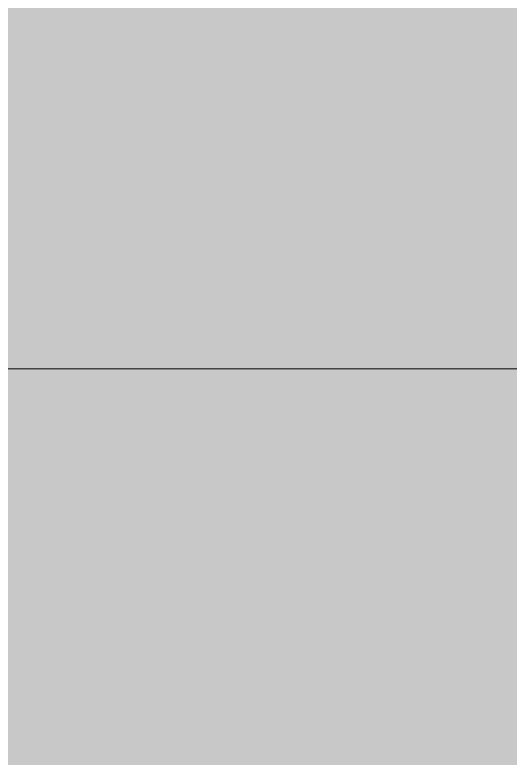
# Model space of a CAD drawing. Header units: inches. Extents: x 224 to 2249, y -2447 to -36.
# Drawn here: x 410.049 to 410.592, y -2132.248 to -2131.433 of the extents above; entities that cross this region are included whole.
import ezdxf

# ---------------------------------------------------------------- set-up
doc = ezdxf.new("R2010")
doc.units = ezdxf.units.IN
doc.header["$MEASUREMENT"] = 0
doc.layers.add('A-COLS', color=52, linetype='Continuous', lineweight=13)
doc.layers.add('A-WALL-PATT', color=111, linetype='Continuous', lineweight=13)

# ---------------------------------------------------------------- blocks, each defined once
blk = doc.blocks.new('Columns 31 - Columns 4-5096450-Level 4 REFLECTED CEILING')
at = {"layer": 'A-COLS', "lineweight": 9}
blk.add_hatch(color=7, dxfattribs=at).paths.add_polyline_path([(1378.8034, -849.2873), (1386.11652, -851.66347), (1392.77928, -828.44538), (1386.26326, -826.3282)], flags=0)
at = {"layer": 'A-COLS', "color": 8, "lineweight": 20}
blk.add_line((1401.69902, -856.72653), (1378.8034, -849.2873), dxfattribs=at)

msp = doc.modelspace()

# ---------------------------------------------------------------- hatches: boundary and pattern name
at = {"layer": 'A-WALL-PATT', "lineweight": 9}
h = msp.add_hatch(color=7, dxfattribs=at)
h.paths.add_polyline_path([(413.35659, -2426.8905), (413.35659, -2292.26443), (409.85659, -2292.26443), (409.85659, -2426.8905)], flags=0)
h.paths.add_polyline_path([(409.85659, -2252.26443), (413.35659, -2252.26443), (413.35659, -2240.70193), (409.85659, -2240.70193), (409.85659, -2247.1405)], flags=0)
h.paths.add_polyline_path([(413.35659, -2200.70193), (413.35659, -1996.76443), (409.85659, -1996.76443), (409.85659, -2107.67999), (410.12702, -2107.67999), (410.96514, -2131.82061), (409.85659, -2131.82061), (409.85659, -2200.70193)], flags=0)
h.paths.add_polyline_path([(413.35659, -1956.76443), (413.35659, -1952.85818), (409.85659, -1952.85818), (409.85659, -1956.76443), (411.39446, -1956.76443)], flags=0)

# ---------------------------------------------------------------- block references
at = {"layer": 'A-COLS', "lineweight": 9, "rotation": 18.00000000000044}
msp.add_blockref('Columns 31 - Columns 4-5096450-Level 4 REFLECTED CEILING', (-1170.48849, -1750.17408), dxfattribs=at)

doc.saveas('drawing.dxf')
